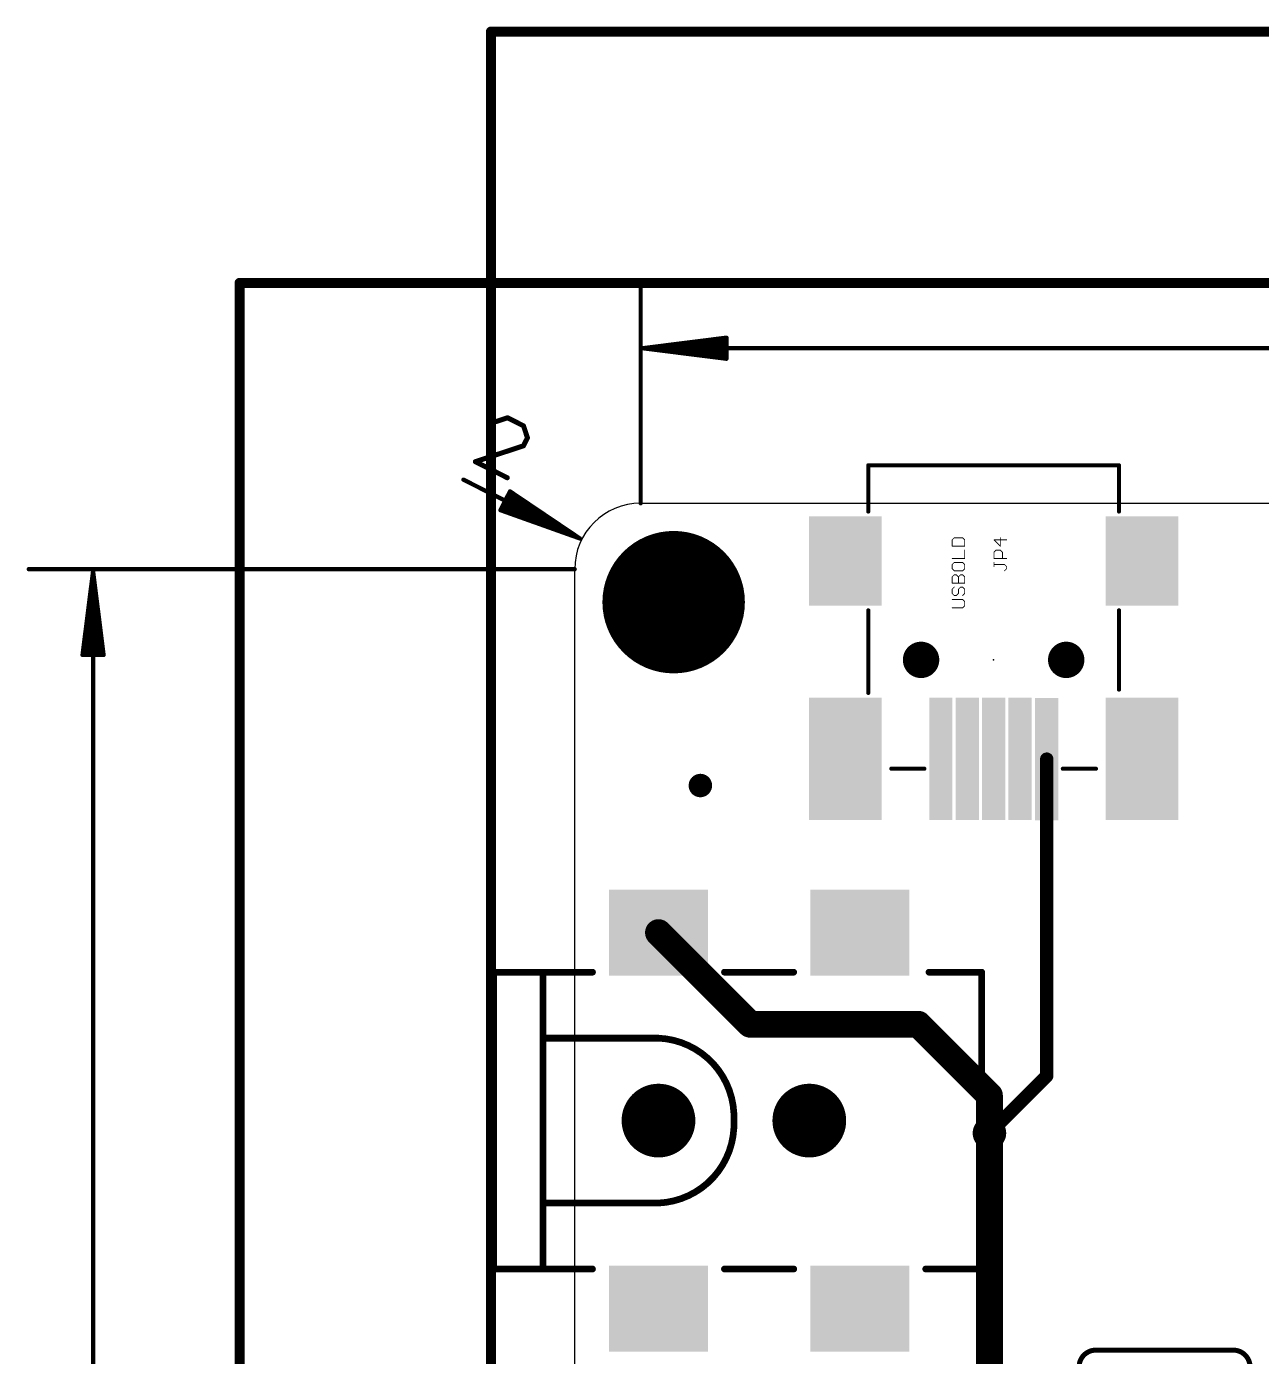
# Model space of a CAD drawing. Extents: x -17 to 51, y -3 to 114.
# Drawn here: x -16.62 to 20.82, y 74.13 to 114.45 of the extents above; entities that cross this region are included whole.
import ezdxf

# ---------------------------------------------------------------- set-up
doc = ezdxf.new("R2010")
doc.units = 0
for name, color, linetype in [('1', 22, 'CONTINUOUS'), ('16', 175, 'CONTINUOUS'), ('18', 82, 'CONTINUOUS'), ('20', 7, 'CONTINUOUS'), ('21', 253, 'CONTINUOUS'), ('23', 7, 'CONTINUOUS'), ('25', 253, 'CONTINUOUS'), ('27', 253, 'CONTINUOUS'), ('29', 253, 'CONTINUOUS'), ('30', 253, 'CONTINUOUS'), ('31', 253, 'CONTINUOUS'), ('44', 253, 'CONTINUOUS'), ('51', 253, 'CONTINUOUS')]:
    doc.layers.add(name, color=color, linetype=linetype)

# ---------------------------------------------------------------- blocks, each defined once
blk = doc.blocks.new('RECT')
blk.add_solid([(-0.5, -0.5), (0.5, -0.5), (-0.5, 0.5), (0.5, 0.5)])
blk = doc.blocks.new('ROUNDV')
at = {"const_width": 0.5}
blk.add_lwpolyline([(0, -0.25, 1), (0, 0.25, 1), (0, -0.25)], format="xyb", dxfattribs=at)

msp = doc.modelspace()

# ---------------------------------------------------------------- linework, layer by layer
at = {"layer": '1'}
for points, const_width in [([(-2.54, 114.3), (48.26, 114.3)], 0.3048), ([(-2.54, -2.54), (-2.54, 114.3)], 0.3048), ([(14.31, 92.24), (14.31, 82.636)], 0.4064), ([(5.319, 84.201), (2.54, 86.98)], 0.8128), ([(10.414, 84.201), (5.319, 84.201)], 0.8128), ([(12.573, 82.042), (10.414, 84.201)], 0.8128), ([(14.31, 82.636), (12.573, 80.899)], 0.4064), ([(12.573, 80.899), (12.573, 82.042)], 0.8128)]:
    msp.add_lwpolyline(points, dxfattribs=dict(at, const_width=const_width))
for points, const_width in [([(-2.54, 114.3762, 1), (-2.54, 114.2238)], 0.1524), ([(-2.4638, 114.3, 1), (-2.6162, 114.3)], 0.1524), ([(14.4116, 92.24, 1), (14.2084, 92.24)], 0.2032), ([(2.6837, 87.1237, 1), (2.3963, 86.8363)], 0.4064), ([(5.319, 84.4042, 1), (5.319, 83.9978)], 0.4064), ([(5.1753, 84.0573, 1), (5.4627, 84.3447)], 0.4064), ([(10.5577, 84.3447, 1), (10.2703, 84.0573)], 0.4064), ([(10.414, 83.9978, 1), (10.414, 84.4042)], 0.4064), ([(14.2084, 82.636, 1), (14.4116, 82.636)], 0.2032), ([(14.3818, 82.5642, 1), (14.2382, 82.7078)], 0.2032), ([(12.7762, 82.042, 1), (12.3698, 82.042)], 0.4064), ([(12.4293, 81.8983, 1), (12.7167, 82.1857)], 0.4064), ([(12.3698, 80.899, 1), (12.7762, 80.899)], 0.4064), ([(12.5012, 80.9708, 1), (12.6448, 80.8272)], 0.2032)]:
    msp.add_lwpolyline(points, format="xyb", dxfattribs=dict(at, const_width=const_width))
at = {"layer": '16'}
for points, const_width in [([(-10.16, 106.68), (50.8, 106.68)], 0.3048), ([(-10.16, -2.54), (-10.16, 106.68)], 0.3048), ([(12.573, 73.533), (12.573, 80.899)], 0.8128)]:
    msp.add_lwpolyline(points, dxfattribs=dict(at, const_width=const_width))
for points, const_width in [([(-10.16, 106.7562, 1), (-10.16, 106.6038)], 0.1524), ([(-10.0838, 106.68, 1), (-10.2362, 106.68)], 0.1524), ([(12.7762, 80.899, 1), (12.3698, 80.899)], 0.4064)]:
    msp.add_lwpolyline(points, format="xyb", dxfattribs=dict(at, const_width=const_width))
at = {"layer": '20'}
for p, q in [((2, 100), (43, 100)), ((0, 2), (0, 98))]:
    msp.add_line(p, q, dxfattribs=at)
for points, const_width in [([(2, 100), (2, 106.65)], 0.13), ([(2.065, 104.7), (4.6, 105.0192)], 0.13), ([(2.065, 104.7), (4.6, 104.96)], 0.13), ([(2.065, 104.7), (4.6, 104.83)], 0.13), ([(4.6, 105.0192), (4.6, 104.3808)], 0.13), ([(2.065, 104.7), (42.935, 104.7)], 0.13), ([(4.6, 104.3808), (2.065, 104.7)], 0.13), ([(4.6, 104.57), (2.065, 104.7)], 0.13), ([(4.6, 104.44), (2.065, 104.7)], 0.13), ([(-2.0353, 102.5909), (-2.3996, 102.4711)], 0.1524), ([(-1.5512, 102.3463), (-2.0353, 102.5909)], 0.1524), ([(-1.4315, 101.982), (-1.5512, 102.3463)], 0.1524), ([(-1.5537, 101.74), (-1.4315, 101.982)], 0.1524), ([(-3.0109, 101.2609), (-1.5537, 101.74)], 0.1524), ([(-2.0428, 100.7718), (-3.0109, 101.2609)], 0.1524), ([(0.1569, 98.9313), (-3.3724, 100.7145)], 0.13), ([(-1.9617, 100.3594), (-2.2497, 99.7895)], 0.13), ([(0.1569, 98.9313), (-1.9617, 100.3594)], 0.13), ([(-2.1643, 99.9584), (0.1569, 98.9313)], 0.13), ([(0.1569, 98.9313), (-2.0471, 100.1905)], 0.13), ([(0.1569, 98.9313), (-1.9884, 100.3065)], 0.13), ([(-2.2497, 99.7895), (0.1569, 98.9313)], 0.13), ([(-2.2229, 99.8424), (0.1569, 98.9313)], 0.13), ([(0, 98), (-16.55, 98)], 0.13), ([(-14.6, 97.935), (-14.9192, 95.4)], 0.13), ([(-14.6, 97.935), (-14.86, 95.4)], 0.13), ([(-14.6, 97.935), (-14.73, 95.4)], 0.13), ([(-14.6, 2.065), (-14.6, 97.935)], 0.13), ([(-14.2808, 95.4), (-14.6, 97.935)], 0.13), ([(-14.47, 95.4), (-14.6, 97.935)], 0.13), ([(-14.34, 95.4), (-14.6, 97.935)], 0.13), ([(1.6808, 98), (2.3192, 98)], 0.13), ([(2, 97.6808), (2, 98.3192)], 0.13), ([(-14.9192, 95.4), (-14.2808, 95.4)], 0.13)]:
    msp.add_lwpolyline(points, dxfattribs=dict(at, const_width=const_width))
for points, const_width in [([(2.0325, 106.65, 1), (1.9675, 106.65)], 0.065), ([(4.6325, 105.0192, 1), (4.5675, 105.0192)], 0.065), ([(4.6041, 104.987, 1), (4.5959, 105.0515)], 0.065), ([(4.6033, 104.9277, 1), (4.5967, 104.9923)], 0.065), ([(4.6017, 104.7975, 1), (4.5983, 104.8625)], 0.065), ([(2.065, 104.7325, 1), (2.065, 104.6675)], 0.065), ([(2.0691, 104.7322, 1), (2.0609, 104.6678)], 0.065), ([(2.0633, 104.7325, 1), (2.0667, 104.6675)], 0.065), ([(2.0667, 104.7325, 1), (2.0633, 104.6675)], 0.065), ([(2.0683, 104.7323, 1), (2.0617, 104.6677)], 0.065), ([(2.0617, 104.7323, 1), (2.0683, 104.6677)], 0.065), ([(2.0609, 104.7322, 1), (2.0691, 104.6678)], 0.065), ([(4.5959, 104.3485, 1), (4.6041, 104.413)], 0.065), ([(4.5967, 104.4077, 1), (4.6033, 104.4723)], 0.065), ([(4.5983, 104.5375, 1), (4.6017, 104.6025)], 0.065), ([(4.5675, 104.3808, 1), (4.6325, 104.3808)], 0.065), ([(-2.4115, 102.5073, 1), (-2.3877, 102.4349)], 0.0762), ([(-2.0181, 102.6249, 1), (-2.0525, 102.5568)], 0.0762), ([(-2.0234, 102.5547, 1), (-2.0472, 102.6271)], 0.0762), ([(-1.515, 102.3582, 1), (-1.5874, 102.3344)], 0.0762), ([(-1.5684, 102.3123, 1), (-1.5341, 102.3803)], 0.0762), ([(-1.4677, 101.9701, 1), (-1.3953, 101.9939)], 0.0762), ([(-1.3975, 101.9649, 1), (-1.4655, 101.9992)], 0.0762), ([(-1.5877, 101.7572, 1), (-1.5197, 101.7228)], 0.0762), ([(-1.5418, 101.7038, 1), (-1.5656, 101.7762)], 0.0762), ([(-2.9938, 101.2949, 1), (-3.0281, 101.2269)], 0.0762), ([(-3.0228, 101.2971, 1), (-2.999, 101.2247)], 0.0762), ([(-2.06, 100.7378, 1), (-2.0256, 100.8059)], 0.0762), ([(-3.3577, 100.7435, 1), (-3.387, 100.6855)], 0.065), ([(-1.9436, 100.3863, 1), (-1.9799, 100.3324)], 0.065), ([(-1.9327, 100.3447, 1), (-1.9907, 100.374)], 0.065), ([(-2.1512, 99.9881, 1), (-2.1775, 99.9287)], 0.065), ([(-2.0309, 100.2187, 1), (-2.0632, 100.1623)], 0.065), ([(-1.9709, 100.3339, 1), (-2.006, 100.2791)], 0.065), ([(1.9675, 100, 1), (2.0325, 100)], 0.065), ([(-2.2387, 99.8201, 1), (-2.2606, 99.7589)], 0.065), ([(-2.2787, 99.8042, 1), (-2.2206, 99.7749)], 0.065), ([(-2.2113, 99.8727, 1), (-2.2346, 99.812)], 0.065), ([(0.1387, 98.9043, 1), (0.1751, 98.9582)], 0.065), ([(0.1394, 98.9039, 1), (0.1744, 98.9586)], 0.065), ([(0.1408, 98.903, 1), (0.173, 98.9595)], 0.065), ([(0.1422, 98.9022, 1), (0.1716, 98.9603)], 0.065), ([(0.1438, 98.9015, 1), (0.1701, 98.961)], 0.065), ([(0.1453, 98.9009, 1), (0.1685, 98.9616)], 0.065), ([(0.146, 98.9006, 1), (0.1678, 98.9619)], 0.065), ([(-16.55, 98.0325, 1), (-16.55, 97.9675)], 0.065), ([(-14.5675, 97.935, 1), (-14.6325, 97.935)], 0.065), ([(-14.5678, 97.9391, 1), (-14.6322, 97.9309)], 0.065), ([(-14.5675, 97.9333, 1), (-14.6325, 97.9367)], 0.065), ([(-14.5675, 97.9367, 1), (-14.6325, 97.9333)], 0.065), ([(-14.5677, 97.9383, 1), (-14.6323, 97.9317)], 0.065), ([(-14.5677, 97.9317, 1), (-14.6323, 97.9383)], 0.065), ([(-14.5678, 97.9309, 1), (-14.6322, 97.9391)], 0.065), ([(0, 97.9675, 1), (0, 98.0325)], 0.065), ([(1.6808, 98.0325, 1), (1.6808, 97.9675)], 0.065), ([(2.0325, 98.3192, 1), (1.9675, 98.3192)], 0.065), ([(2.3192, 97.9675, 1), (2.3192, 98.0325)], 0.065), ([(1.9675, 97.6808, 1), (2.0325, 97.6808)], 0.065), ([(-14.9515, 95.4041, 1), (-14.887, 95.3959)], 0.065), ([(-14.9192, 95.4325, 1), (-14.9192, 95.3675)], 0.065), ([(-14.8923, 95.4033, 1), (-14.8277, 95.3967)], 0.065), ([(-14.7625, 95.4017, 1), (-14.6975, 95.3983)], 0.065), ([(-14.5025, 95.3983, 1), (-14.4375, 95.4017)], 0.065), ([(-14.3723, 95.3967, 1), (-14.3077, 95.4033)], 0.065), ([(-14.313, 95.3959, 1), (-14.2485, 95.4041)], 0.065), ([(-14.2808, 95.3675, 1), (-14.2808, 95.4325)], 0.065)]:
    msp.add_lwpolyline(points, format="xyb", dxfattribs=dict(at, const_width=const_width))
for centre, radius in [((10.5, 95.25), 0.45), ((14.9, 95.25), 0.45), ((2.54, 81.28), 1.016), ((7.112, 81.28), 1.016)]:
    msp.add_circle(centre, radius, dxfattribs=at)
msp.add_arc((2, 98), 2, 90, 180, dxfattribs=at)
at = {"layer": '21'}
for points, const_width in [([(8.9318, 96.75, 1), (8.8682, 96.75)], 0.0635), ([(16.5317, 96.75, 1), (16.4683, 96.75)], 0.0635), ([(16.4683, 94.35, 1), (16.5317, 94.35)], 0.0635), ([(8.8682, 94.25, 1), (8.9318, 94.25)], 0.0635), ([(9.6, 91.9818, 1), (9.6, 91.9183)], 0.0635), ([(10.6, 91.9183, 1), (10.6, 91.9818)], 0.0635), ([(14.8, 91.9818, 1), (14.8, 91.9183)], 0.0635), ([(15.8, 91.9183, 1), (15.8, 91.9818)], 0.0635), ([(-0.9092, 85.78, 1), (-1.0108, 85.78)], 0.1016), ([(-0.96, 85.8308, 1), (-0.96, 85.7292)], 0.1016), ([(0.54, 85.7292, 1), (0.54, 85.8308)], 0.1016), ([(4.54, 85.8308, 1), (4.54, 85.7292)], 0.1016), ([(6.64, 85.7292, 1), (6.64, 85.8308)], 0.1016), ([(10.74, 85.8308, 1), (10.74, 85.7292)], 0.1016), ([(12.3908, 85.78, 1), (12.2892, 85.78)], 0.1016), ([(12.34, 85.7292, 1), (12.34, 85.8308)], 0.1016), ([(-0.9092, 83.78, 1), (-1.0108, 83.78)], 0.1016), ([(-0.96, 83.8308, 1), (-0.96, 83.7292)], 0.1016), ([(4.826, 81.28, 0.4142), (2.54, 83.78)], 0.2032), ([(2.5423, 83.8307, 1), (2.5377, 83.7293)], 0.1016), ([(2.54, 83.7292, 1), (2.54, 83.8308)], 0.1016), ([(-1.0108, 83.78, 1), (-0.9092, 83.78)], 0.1016), ([(2.54, 78.78, 0.4142), (4.826, 81.28)], 0.2032), ([(4.8767, 81.2823, 1), (4.7753, 81.2777)], 0.1016), ([(4.7753, 81.2823, 1), (4.8767, 81.2777)], 0.1016), ([(-0.9092, 78.78, 1), (-1.0108, 78.78)], 0.1016), ([(-0.96, 78.8308, 1), (-0.96, 78.7292)], 0.1016), ([(-1.0108, 78.78, 1), (-0.9092, 78.78)], 0.1016), ([(2.5377, 78.8307, 1), (2.5423, 78.7293)], 0.1016), ([(2.54, 78.7292, 1), (2.54, 78.8308)], 0.1016), ([(-0.96, 76.8308, 1), (-0.96, 76.7292)], 0.1016), ([(-1.0108, 76.78, 1), (-0.9092, 76.78)], 0.1016), ([(0.54, 76.7292, 1), (0.54, 76.8308)], 0.1016), ([(4.54, 76.8308, 1), (4.54, 76.7292)], 0.1016), ([(6.64, 76.7292, 1), (6.64, 76.8308)], 0.1016), ([(10.64, 76.8308, 1), (10.64, 76.7292)], 0.1016), ([(12.2892, 76.78, 1), (12.3908, 76.78)], 0.1016), ([(12.34, 76.7292, 1), (12.34, 76.8308)], 0.1016)]:
    msp.add_lwpolyline(points, format="xyb", dxfattribs=dict(at, const_width=const_width))
for points, const_width in [([(8.9, 94.25), (8.9, 96.75)], 0.127), ([(16.5, 96.75), (16.5, 94.35)], 0.127), ([(10.6, 91.95), (9.6, 91.95)], 0.127), ([(15.8, 91.95), (14.8, 91.95)], 0.127), ([(-0.96, 85.78), (-0.96, 83.78)], 0.2032), ([(-0.96, 85.78), (0.54, 85.78)], 0.2032), ([(4.54, 85.78), (6.64, 85.78)], 0.2032), ([(10.74, 85.78), (12.34, 85.78)], 0.2032), ([(12.34, 85.78), (12.34, 76.78)], 0.2032), ([(-0.96, 83.78), (-0.96, 78.78)], 0.2032), ([(-0.96, 83.78), (2.54, 83.78)], 0.2032), ([(-0.96, 78.78), (-0.96, 76.78)], 0.2032), ([(2.54, 78.78), (-0.96, 78.78)], 0.2032), ([(0.54, 76.78), (-0.96, 76.78)], 0.2032), ([(6.64, 76.78), (4.54, 76.78)], 0.2032), ([(12.34, 76.78), (10.64, 76.78)], 0.2032)]:
    msp.add_lwpolyline(points, dxfattribs=dict(at, const_width=const_width))
at = {"layer": '23'}
for p in [(12.7, 95.25), (2.54, 81.28)]:
    msp.add_point(p, dxfattribs=at)
at = {"layer": '25'}
for points, const_width in [([(13.0937, 98.8892), (12.7124, 98.8892)], 0.0254), ([(12.7124, 98.8892), (12.903, 98.6985)], 0.0254), ([(12.903, 98.6985), (12.903, 98.9527)], 0.0254), ([(12.7124, 98.5149), (12.7759, 98.5785)], 0.0254), ([(12.7124, 98.3243), (12.7124, 98.5149)], 0.0254), ([(12.7759, 98.5785), (12.903, 98.5785)], 0.0254), ([(12.903, 98.5785), (12.9666, 98.5149)], 0.0254), ([(12.9666, 98.5149), (12.9666, 98.3243)], 0.0254), ([(13.0937, 98.3243), (12.7124, 98.3243)], 0.0254), ([(12.7124, 98.0772), (12.7124, 98.2043)], 0.0254), ([(13.0301, 98.1407), (12.7124, 98.1407)], 0.0254), ([(13.0937, 98.0772), (13.0301, 98.1407)], 0.0254), ([(13.0301, 97.9501), (13.0937, 98.0136)], 0.0254), ([(13.0937, 98.0136), (13.0937, 98.0772)], 0.0254), ([(15.7988, 74.3204), (19.9644, 74.3204)], 0.1524)]:
    msp.add_lwpolyline(points, dxfattribs=dict(at, const_width=const_width))
for points, const_width in [([(12.7124, 98.8955, 1), (12.7124, 98.8828)], 0.0127), ([(12.7169, 98.8936, 1), (12.7079, 98.8847)], 0.0127), ([(12.9094, 98.9527, 1), (12.8967, 98.9527)], 0.0127), ([(13.0937, 98.8828, 1), (13.0937, 98.8955)], 0.0127), ([(12.7187, 98.5149, 1), (12.706, 98.5149)], 0.0127), ([(12.7079, 98.5194, 1), (12.7169, 98.5105)], 0.0127), ([(12.7759, 98.5849, 1), (12.7759, 98.5722)], 0.0127), ([(12.7804, 98.574, 1), (12.7714, 98.583)], 0.0127), ([(12.8967, 98.6985, 1), (12.9094, 98.6985)], 0.0127), ([(12.9075, 98.583, 1), (12.8985, 98.574)], 0.0127), ([(12.8985, 98.694, 1), (12.9075, 98.703)], 0.0127), ([(12.903, 98.5722, 1), (12.903, 98.5849)], 0.0127), ([(12.9729, 98.5149, 1), (12.9602, 98.5149)], 0.0127), ([(12.9621, 98.5105, 1), (12.9711, 98.5194)], 0.0127), ([(12.7124, 98.3306, 1), (12.7124, 98.3179)], 0.0127), ([(12.706, 98.3243, 1), (12.7187, 98.3243)], 0.0127), ([(12.7187, 98.2043, 1), (12.706, 98.2043)], 0.0127), ([(12.7124, 98.1471, 1), (12.7124, 98.1344)], 0.0127), ([(12.706, 98.0772, 1), (12.7187, 98.0772)], 0.0127), ([(12.9602, 98.3243, 1), (12.9729, 98.3243)], 0.0127), ([(13.0346, 98.1452, 1), (13.0257, 98.1363)], 0.0127), ([(13.0301, 98.1344, 1), (13.0301, 98.1471)], 0.0127), ([(13.1, 98.0772, 1), (13.0874, 98.0772)], 0.0127), ([(13.0874, 98.0136, 1), (13.1, 98.0136)], 0.0127), ([(13.0892, 98.0727, 1), (13.0982, 98.0817)], 0.0127), ([(13.0982, 98.0091, 1), (13.0892, 98.0181)], 0.0127), ([(13.0937, 98.3179, 1), (13.0937, 98.3306)], 0.0127), ([(13.0257, 97.9546, 1), (13.0346, 97.9456)], 0.0127), ([(15.7988, 74.3204, 0.4142), (15.2908, 73.8124)], 0.1524), ([(15.7988, 74.3585, 1), (15.7988, 74.2823)], 0.0762), ([(15.7988, 74.2823, 1), (15.7988, 74.3585)], 0.0762), ([(20.4724, 73.8124, 0.4142), (19.9644, 74.3204)], 0.1524), ([(19.9644, 74.3585, 1), (19.9644, 74.2823)], 0.0762), ([(19.9644, 74.2823, 1), (19.9644, 74.3585)], 0.0762)]:
    msp.add_lwpolyline(points, format="xyb", dxfattribs=dict(at, const_width=const_width))
at = {"layer": '27', "const_width": 0.0254}
for points in [[(11.5059, 98.9527), (11.4424, 98.8891)], [(11.4424, 98.8891), (11.4424, 98.6985)], [(11.7601, 98.9527), (11.5059, 98.9527)], [(11.8237, 98.8891), (11.7601, 98.9527)], [(11.8237, 98.6985), (11.8237, 98.8891)], [(11.4424, 98.6985), (11.8237, 98.6985)], [(11.8237, 98.3243), (11.8237, 98.5785)], [(11.4424, 98.3243), (11.8237, 98.3243)], [(11.5059, 98.2043), (11.4424, 98.1407)], [(11.4424, 98.1407), (11.4424, 98.0136)], [(11.4424, 98.0136), (11.5059, 97.9501)], [(11.7601, 98.2043), (11.5059, 98.2043)], [(11.8237, 98.1407), (11.7601, 98.2043)], [(11.7601, 97.9501), (11.8237, 98.0136)], [(11.8237, 98.0136), (11.8237, 98.1407)], [(11.4424, 97.7665), (11.5059, 97.8301)], [(11.4424, 97.5759), (11.4424, 97.7665)], [(11.8237, 97.5759), (11.4424, 97.5759)], [(11.5059, 97.9501), (11.7601, 97.9501)], [(11.5059, 97.8301), (11.5695, 97.8301)], [(11.5695, 97.8301), (11.633, 97.7665)], [(11.633, 97.7665), (11.6966, 97.8301)], [(11.633, 97.5759), (11.633, 97.7665)], [(11.6966, 97.8301), (11.7601, 97.8301)], [(11.7601, 97.8301), (11.8237, 97.7665)], [(11.8237, 97.7665), (11.8237, 97.5759)], [(11.5059, 97.4559), (11.4424, 97.3923)], [(11.4424, 97.3923), (11.4424, 97.2652)], [(11.4424, 97.2652), (11.5059, 97.2017)], [(11.5059, 97.2017), (11.5695, 97.2017)], [(11.5695, 97.2017), (11.633, 97.2652)], [(11.633, 97.3923), (11.6966, 97.4559)], [(11.633, 97.2652), (11.633, 97.3923)], [(11.6966, 97.4559), (11.7601, 97.4559)], [(11.7601, 97.4559), (11.8237, 97.3923)], [(11.8237, 97.2652), (11.7601, 97.2017)], [(11.8237, 97.3923), (11.8237, 97.2652)], [(11.7601, 97.0817), (11.4424, 97.0817)], [(11.4424, 96.8275), (11.7601, 96.8275)], [(11.8237, 97.0181), (11.7601, 97.0817)], [(11.7601, 96.8275), (11.8237, 96.891)], [(11.8237, 96.891), (11.8237, 97.0181)]]:
    msp.add_lwpolyline(points, dxfattribs=at)
at = {"layer": '27', "const_width": 0.0127}
for points in [[(11.4487, 98.8891, 1), (11.436, 98.8891)], [(11.4379, 98.8936, 1), (11.4469, 98.8847)], [(11.5059, 98.9591, 1), (11.5059, 98.9464)], [(11.5104, 98.9482, 1), (11.5014, 98.9572)], [(11.7646, 98.9572, 1), (11.7557, 98.9482)], [(11.7601, 98.9464, 1), (11.7601, 98.9591)], [(11.83, 98.8891, 1), (11.8174, 98.8891)], [(11.8192, 98.8847, 1), (11.8282, 98.8936)], [(11.4424, 98.7048, 1), (11.4424, 98.6921)], [(11.436, 98.6985, 1), (11.4487, 98.6985)], [(11.8174, 98.6985, 1), (11.83, 98.6985)], [(11.83, 98.5785, 1), (11.8174, 98.5785)], [(11.8237, 98.6921, 1), (11.8237, 98.7048)], [(11.4424, 98.3306, 1), (11.4424, 98.3179)], [(11.4487, 98.1407, 1), (11.436, 98.1407)], [(11.4379, 98.1452, 1), (11.4469, 98.1362)], [(11.4469, 98.0181, 1), (11.4379, 98.0091)], [(11.436, 98.0136, 1), (11.4487, 98.0136)], [(11.5059, 98.2106, 1), (11.5059, 98.1979)], [(11.5104, 98.1998, 1), (11.5014, 98.2088)], [(11.7646, 98.2088, 1), (11.7557, 98.1998)], [(11.7601, 98.1979, 1), (11.7601, 98.2106)], [(11.8174, 98.3243, 1), (11.83, 98.3243)], [(11.83, 98.1407, 1), (11.8174, 98.1407)], [(11.8174, 98.0136, 1), (11.83, 98.0136)], [(11.8192, 98.1362, 1), (11.8282, 98.1452)], [(11.8282, 98.0091, 1), (11.8192, 98.0181)], [(11.8237, 98.3179, 1), (11.8237, 98.3306)], [(11.4487, 97.7665, 1), (11.436, 97.7665)], [(11.4379, 97.771, 1), (11.4469, 97.762)], [(11.4424, 97.5822, 1), (11.4424, 97.5695)], [(11.436, 97.5759, 1), (11.4487, 97.5759)], [(11.5059, 97.9564, 1), (11.5059, 97.9437)], [(11.5059, 97.8364, 1), (11.5059, 97.8237)], [(11.5014, 97.9456, 1), (11.5104, 97.9546)], [(11.5104, 97.8256, 1), (11.5014, 97.8346)], [(11.574, 97.8346, 1), (11.565, 97.8256)], [(11.5695, 97.8237, 1), (11.5695, 97.8364)], [(11.6285, 97.771, 1), (11.6375, 97.762)], [(11.6394, 97.7665, 1), (11.6267, 97.7665)], [(11.6267, 97.5759, 1), (11.6394, 97.5759)], [(11.6285, 97.762, 1), (11.6375, 97.771)], [(11.6966, 97.8364, 1), (11.6966, 97.8237)], [(11.7011, 97.8256, 1), (11.6921, 97.8346)], [(11.7557, 97.9546, 1), (11.7646, 97.9456)], [(11.7646, 97.8346, 1), (11.7557, 97.8256)], [(11.7601, 97.9437, 1), (11.7601, 97.9564)], [(11.7601, 97.8237, 1), (11.7601, 97.8364)], [(11.83, 97.7665, 1), (11.8174, 97.7665)], [(11.8174, 97.5759, 1), (11.83, 97.5759)], [(11.8192, 97.762, 1), (11.8282, 97.771)], [(11.8237, 97.5695, 1), (11.8237, 97.5822)], [(11.4487, 97.3923, 1), (11.436, 97.3923)], [(11.4379, 97.3968, 1), (11.4469, 97.3878)], [(11.4469, 97.2697, 1), (11.4379, 97.2607)], [(11.436, 97.2652, 1), (11.4487, 97.2652)], [(11.5059, 97.208, 1), (11.5059, 97.1953)], [(11.5104, 97.4514, 1), (11.5014, 97.4604)], [(11.5014, 97.1972, 1), (11.5104, 97.2061)], [(11.565, 97.2061, 1), (11.574, 97.1972)], [(11.5695, 97.1953, 1), (11.5695, 97.208)], [(11.6285, 97.3968, 1), (11.6375, 97.3878)], [(11.6394, 97.3923, 1), (11.6267, 97.3923)], [(11.6267, 97.2652, 1), (11.6394, 97.2652)], [(11.6375, 97.2607, 1), (11.6285, 97.2697)], [(11.6966, 97.4622, 1), (11.6966, 97.4495)], [(11.7011, 97.4514, 1), (11.6921, 97.4604)], [(11.7646, 97.4604, 1), (11.7557, 97.4514)], [(11.7557, 97.2061, 1), (11.7646, 97.1972)], [(11.7601, 97.4495, 1), (11.7601, 97.4622)], [(11.83, 97.3923, 1), (11.8174, 97.3923)], [(11.8174, 97.2652, 1), (11.83, 97.2652)], [(11.8192, 97.3878, 1), (11.8282, 97.3968)], [(11.8282, 97.2607, 1), (11.8192, 97.2697)], [(11.4424, 97.088, 1), (11.4424, 97.0753)], [(11.4424, 96.8338, 1), (11.4424, 96.8211)], [(11.7646, 97.0862, 1), (11.7557, 97.0772)], [(11.7557, 96.8319, 1), (11.7646, 96.823)], [(11.7601, 97.0753, 1), (11.7601, 97.088)], [(11.7601, 96.8211, 1), (11.7601, 96.8338)], [(11.83, 97.0181, 1), (11.8174, 97.0181)], [(11.8174, 96.891, 1), (11.83, 96.891)], [(11.8192, 97.0136, 1), (11.8282, 97.0226)], [(11.8282, 96.8865, 1), (11.8192, 96.8955)]]:
    msp.add_lwpolyline(points, format="xyb", dxfattribs=at)
at = {"layer": '29'}
for points, const_width in [([(10.5, 94.9742, 1), (10.5, 95.5258, 1), (10.5, 94.9742)], 0.5516), ([(14.9, 94.9742, 1), (14.9, 95.5258, 1), (14.9, 94.9742)], 0.5516), ([(2.54, 80.7212, 1), (2.54, 81.8388, 1), (2.54, 80.7212)], 1.1176), ([(7.112, 80.7212, 1), (7.112, 81.8388, 1), (7.112, 80.7212)], 1.1176)]:
    msp.add_lwpolyline(points, format="xyb", dxfattribs=dict(at, const_width=const_width))
at = {"layer": '30'}
for points, const_width in [([(10.5, 94.9742, 1), (10.5, 95.5258, 1), (10.5, 94.9742)], 0.5516), ([(14.9, 94.9742, 1), (14.9, 95.5258, 1), (14.9, 94.9742)], 0.5516), ([(2.54, 80.7212, 1), (2.54, 81.8388, 1), (2.54, 80.7212)], 1.1176), ([(7.112, 80.7212, 1), (7.112, 81.8388, 1), (7.112, 80.7212)], 1.1176)]:
    msp.add_lwpolyline(points, format="xyb", dxfattribs=dict(at, const_width=const_width))
at = {"layer": '44'}
for centre, radius in [((3, 97), 1.55), ((3.81, 91.44), 0.1524), ((12.573, 80.899), 0.2032)]:
    msp.add_circle(centre, radius, dxfattribs=at)
at = {"layer": '51'}
for points, const_width in [([(8.9318, 101.15, 1), (8.8682, 101.15)], 0.0635), ([(8.9, 101.1818, 1), (8.9, 101.1183)], 0.0635), ([(16.5317, 101.15, 1), (16.4683, 101.15)], 0.0635), ([(16.5, 101.1183, 1), (16.5, 101.1818)], 0.0635), ([(8.8682, 99.75, 1), (8.9318, 99.75)], 0.0635), ([(16.4683, 99.75, 1), (16.5317, 99.75)], 0.0635), ([(-2.4092, 85.78, 1), (-2.5108, 85.78)], 0.1016), ([(-2.46, 85.8308, 1), (-2.46, 85.7292)], 0.1016), ([(-0.96, 85.7292, 1), (-0.96, 85.8308)], 0.1016), ([(-2.46, 76.8308, 1), (-2.46, 76.7292)], 0.1016), ([(-2.5108, 76.78, 1), (-2.4092, 76.78)], 0.1016), ([(-0.96, 76.7292, 1), (-0.96, 76.8308)], 0.1016)]:
    msp.add_lwpolyline(points, format="xyb", dxfattribs=dict(at, const_width=const_width))
for points, const_width in [([(16.5, 101.15), (8.9, 101.15)], 0.127), ([(8.9, 101.15), (8.9, 99.75)], 0.127), ([(16.5, 101.15), (16.5, 99.75)], 0.127), ([(-2.46, 85.78), (-2.46, 76.78)], 0.2032), ([(-2.46, 85.78), (-0.96, 85.78)], 0.2032), ([(-0.96, 76.78), (-2.46, 76.78)], 0.2032)]:
    msp.add_lwpolyline(points, dxfattribs=dict(at, const_width=const_width))

# ---------------------------------------------------------------- block references
at = {"layer": '1', "rotation": 270}
for p, xscale, yscale in [((8.2, 98.25), 2.5, 2), ((17.2, 98.25), 2.5, 2), ((8.2, 92.25), 3.5, 2), ((11.1, 92.25), 3.5, 0.5), ((11.9, 92.25), 3.5, 0.5), ((12.7, 92.25), 3.5, 0.5), ((13.5, 92.25), 3.5, 0.5), ((14.31, 92.24), 3.5, 0.5), ((17.2, 92.25), 3.5, 2)]:
    msp.add_blockref('RECT', p, dxfattribs=dict(at, xscale=xscale, yscale=yscale))
at = {"layer": '1', "xscale": 2.8, "yscale": 2.4}
for p in [(2.54, 86.98), (8.64, 86.98), (2.54, 75.58), (8.64, 75.58)]:
    msp.add_blockref('RECT', p, dxfattribs=at)
at = {"layer": '18'}
for p, xscale, yscale in [((3, 97), 4.116, 4.116), ((3, 97), 4.116, 4.116), ((3.81, 91.44), 0.7112, 0.7112), ((3.81, 91.44), 0.7112, 0.7112), ((12.573, 80.899), 0.8128, 0.8128), ((12.573, 80.899), 0.8128, 0.8128)]:
    msp.add_blockref('ROUNDV', p, dxfattribs=dict(at, xscale=xscale, yscale=yscale))
at = {"layer": '29', "rotation": 270}
for p, xscale, yscale in [((8.2, 98.25), 2.7032, 2.2032), ((17.2, 98.25), 2.7032, 2.2032), ((8.2, 92.25), 3.7032, 2.2032), ((11.1, 92.25), 3.7032, 0.7032), ((11.9, 92.25), 3.7032, 0.7032), ((12.7, 92.25), 3.7032, 0.7032), ((13.5, 92.25), 3.7032, 0.7032), ((14.31, 92.24), 3.7032, 0.7032), ((17.2, 92.25), 3.7032, 2.2032)]:
    msp.add_blockref('RECT', p, dxfattribs=dict(at, xscale=xscale, yscale=yscale))
at = {"layer": '29'}
for name, p, xscale, yscale in [('ROUNDV', (3, 97), 4.3192, 4.3192), ('RECT', (2.54, 86.98), 3.0032, 2.6032), ('RECT', (8.64, 86.98), 3.0032, 2.6032), ('ROUNDV', (12.573, 80.899), 1.016, 1.016), ('RECT', (2.54, 75.58), 3.0032, 2.6032), ('RECT', (8.64, 75.58), 3.0032, 2.6032)]:
    msp.add_blockref(name, p, dxfattribs=dict(at, xscale=xscale, yscale=yscale))
at = {"layer": '30'}
for p, xscale, yscale in [((3, 97), 4.3192, 4.3192), ((12.573, 80.899), 1.016, 1.016)]:
    msp.add_blockref('ROUNDV', p, dxfattribs=dict(at, xscale=xscale, yscale=yscale))
at = {"layer": '31', "rotation": 270}
for p, xscale, yscale in [((8.2, 98.25), 2.5, 2), ((17.2, 98.25), 2.5, 2), ((8.2, 92.25), 3.5, 2), ((11.1, 92.25), 3.5, 0.5), ((11.9, 92.25), 3.5, 0.5), ((12.7, 92.25), 3.5, 0.5), ((13.5, 92.25), 3.5, 0.5), ((14.31, 92.24), 3.5, 0.5), ((17.2, 92.25), 3.5, 2)]:
    msp.add_blockref('RECT', p, dxfattribs=dict(at, xscale=xscale, yscale=yscale))
at = {"layer": '31', "xscale": 2.8, "yscale": 2.4}
for p in [(2.54, 86.98), (8.64, 86.98), (2.54, 75.58), (8.64, 75.58)]:
    msp.add_blockref('RECT', p, dxfattribs=at)

doc.saveas('drawing.dxf')
